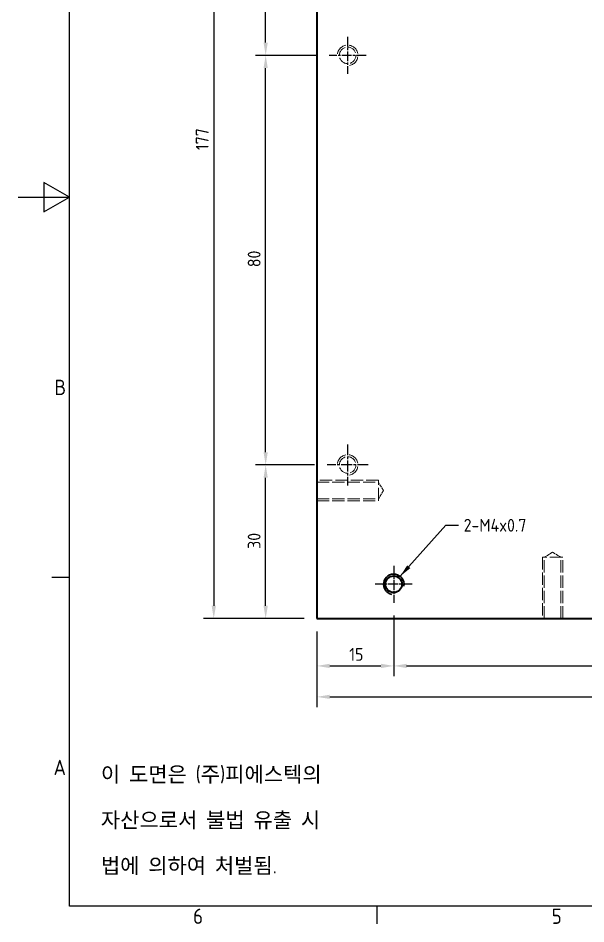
# Model space of a CAD drawing. Header units: millimetres. Extents: x 0 to 420, y 0 to 297.
# Drawn here: x 0 to 110.8, y 6.6 to 183.5 of the extents above; entities that cross this region are included whole.
import ezdxf

# ---------------------------------------------------------------- set-up
doc = ezdxf.new("R2010")
doc.units = ezdxf.units.MM
doc.linetypes.add('CHAIN', pattern=[0.3543, 0.2362, -0.0295, 0.0591, -0.0295])
doc.linetypes.add('DASHED', pattern=[0.2067, 0.1654, -0.0413])
doc.layers.get('0').update_dxf_attribs({"color": 3, "lineweight": 25})
for name, color, linetype, lineweight in [('가려진 것(ISO)', 2, 'DASHED', 18), ('가시적인 것(ISO)', 3, 'Continuous', 40), ('가시적인 좁은 것(ISO)', 3, 'Continuous', 35), ('경계(ISO)', 7, 'Continuous', 25), ('기호(ISO)', 5, 'Continuous', 25), ('중심 표식(ISO)', 1, 'Continuous', 25), ('치수(ISO)', 2, 'Continuous', 25)]:
    doc.layers.add(name, color=color, linetype=linetype, lineweight=lineweight)
doc.styles.add('문자 텍스트_M2B', font='isocp.shx')
doc.styles.add('문자 텍스트_PSTEK_POSCO', font='isocp.shx')
doc.styles.add('치수 텍스트_PSTEK_POSCO', font='isocp.shx')
doc.dimstyles.new('치수_PSTEK_POSCO', dxfattribs={"dimtxt": 2.5, "dimasz": 2.5, "dimexe": 2, "dimexo": 2.5, "dimgap": 1, "dimtad": 1, "dimrnd": 1e-08, "dimdsep": 46, "dimtxsty": '치수 텍스트_PSTEK_POSCO', "dimcen": 0.09, "dimdle": 10, "dimclrd": 7, "dimclre": 7, "dimclrt": 2, "dimadec": 1, "dimazin": 2, "dimtfac": 1, "dimtmove": 0, "dimatfit": 3, "dimfxl": 0, "dimtolj": 1, "dimlwd": -1, "dimlwe": -1, "dimarcsym": 0})
doc.dimstyles.new('치수_PSTEK_POSCO$7', dxfattribs={"dimtxt": 2.5, "dimasz": 2.5, "dimexe": 2, "dimexo": 2.5, "dimgap": 1, "dimtad": 1, "dimrnd": 1e-08, "dimdsep": 46, "dimtxsty": '치수 텍스트_PSTEK_POSCO', "dimcen": 0.09, "dimdle": 10, "dimclrd": 7, "dimclre": 7, "dimclrt": 2, "dimadec": 1, "dimazin": 2, "dimtfac": 1, "dimtmove": 0, "dimatfit": 3, "dimfxl": 0, "dimtolj": 1, "dimlwd": -1, "dimlwe": -1, "dimarcsym": 0})

# ---------------------------------------------------------------- blocks, each defined once
blk = doc.blocks.new('경계 Default Border')
at = {"layer": '경계(ISO)'}
for p, q in [((10, 74.25), (6.6, 74.25)), ((70, 10), (70, 6.6))]:
    blk.add_line(p, q, dxfattribs=at)
at = {"layer": '경계(ISO)', "flags": 128}
for points in [[(10, 10), (10, 287), (410, 287), (410, 10), (10, 10)], [(0, 148.5), (10, 148.5), (5, 151.39), (5, 145.61), (10, 148.5)]]:
    blk.add_lwpolyline(points, dxfattribs=at)
at = {"layer": '경계(ISO)', "color": 2, "char_height": 3, "attachment_point": 7, "style": '문자 텍스트_M2B'}
for s, insert in [('B', (7.08, 109.85)), ('A', (6.91, 35.62)), ('6', (34.14, 6.57)), ('5', (104.14, 6.57))]:
    blk.add_mtext(s, dxfattribs=dict(at, insert=insert))
blk = doc.blocks.new('*D21')
at = {"layer": 'Defpoints', "color": 0, "transparency": 16777216}
for p in [(48.31, 176.2), (60.69, 176.2), (60.31, 96.2)]:
    blk.add_point(p, dxfattribs=at)
at = {"layer": '치수(ISO)', "color": 7, "transparency": 16777216}
for p, q in [((58.19, 176.2), (46.31, 176.2)), ((48.31, 98.7), (48.31, 173.7)), ((57.81, 96.2), (46.31, 96.2))]:
    blk.add_line(p, q, dxfattribs=at)
for points in [[(47.89, 173.7), (48.73, 173.7), (48.31, 176.2)], [(47.89, 98.7), (48.73, 98.7), (48.31, 96.2)]]:
    blk.add_solid(points, dxfattribs=at)
at = {"layer": '치수(ISO)', "color": 2, "transparency": 16777216, "insert": (46.06, 134.83), "char_height": 2.5, "attachment_point": 4, "rotation": 90, "style": '치수 텍스트_PSTEK_POSCO'}
blk.add_mtext('\\A1;80', dxfattribs=at)
blk = doc.blocks.new('*D32')
at = {"layer": 'Defpoints', "color": 0, "transparency": 16777216}
for p in [(48.31, 96.2), (60.31, 96.2), (58.31, 66.2)]:
    blk.add_point(p, dxfattribs=at)
at = {"layer": '치수(ISO)', "color": 7, "transparency": 16777216}
for p, q in [((57.81, 96.2), (46.31, 96.2)), ((48.31, 68.7), (48.31, 93.7)), ((55.81, 66.2), (46.31, 66.2))]:
    blk.add_line(p, q, dxfattribs=at)
for points in [[(47.89, 93.7), (48.73, 93.7), (48.31, 96.2)], [(47.89, 68.7), (48.73, 68.7), (48.31, 66.2)]]:
    blk.add_solid(points, dxfattribs=at)
at = {"layer": '치수(ISO)', "color": 2, "transparency": 16777216, "insert": (46.06, 79.82), "char_height": 2.5, "attachment_point": 4, "rotation": 90, "style": '치수 텍스트_PSTEK_POSCO'}
blk.add_mtext('\\A1;30', dxfattribs=at)
blk = doc.blocks.new('*D33')
at = {"layer": 'Defpoints', "color": 0, "transparency": 16777216}
for p in [(73.31, 69.28), (58.31, 66.2), (73.31, 56.95)]:
    blk.add_point(p, dxfattribs=at)
at = {"layer": '치수(ISO)', "color": 7, "transparency": 16777216}
for p, q in [((73.31, 66.78), (73.31, 54.95)), ((58.31, 63.7), (58.31, 54.95)), ((60.81, 56.95), (70.81, 56.95))]:
    blk.add_line(p, q, dxfattribs=at)
for points in [[(60.81, 57.37), (60.81, 56.54), (58.31, 56.95)], [(70.81, 57.37), (70.81, 56.54), (73.31, 56.95)]]:
    blk.add_solid(points, dxfattribs=at)
at = {"layer": '치수(ISO)', "color": 2, "transparency": 16777216, "insert": (64.63, 59.2), "char_height": 2.5, "attachment_point": 4, "style": '치수 텍스트_PSTEK_POSCO'}
blk.add_mtext('\\A1;15', dxfattribs=at)
blk = doc.blocks.new('*D34')
at = {"layer": 'Defpoints', "color": 0, "transparency": 16777216}
for p in [(73.31, 69.28), (289.31, 69.28), (289.31, 56.95)]:
    blk.add_point(p, dxfattribs=at)
at = {"layer": '치수(ISO)', "color": 7, "transparency": 16777216}
for p, q in [((73.31, 66.78), (73.31, 54.95)), ((289.31, 66.78), (289.31, 54.95)), ((75.81, 56.95), (286.81, 56.95))]:
    blk.add_line(p, q, dxfattribs=at)
for points in [[(75.81, 57.37), (75.81, 56.54), (73.31, 56.95)], [(286.81, 57.37), (286.81, 56.54), (289.31, 56.95)]]:
    blk.add_solid(points, dxfattribs=at)
at = {"layer": '치수(ISO)', "color": 2, "transparency": 16777216, "insert": (149.72, 59.2), "char_height": 2.5, "attachment_point": 4, "style": '치수 텍스트_PSTEK_POSCO'}
blk.add_mtext('\\A1;216', dxfattribs=at)
blk = doc.blocks.new('*D39')
at = {"layer": 'Defpoints', "color": 0, "transparency": 16777216}
for p in [(60.31, 243.2), (38.18, 66.2), (58.31, 66.2)]:
    blk.add_point(p, dxfattribs=at)
at = {"layer": '치수(ISO)', "color": 7, "transparency": 16777216}
for p, q in [((57.81, 243.2), (36.18, 243.2)), ((38.18, 240.7), (38.18, 68.7)), ((55.81, 66.2), (36.18, 66.2))]:
    blk.add_line(p, q, dxfattribs=at)
for points in [[(37.77, 240.7), (38.6, 240.7), (38.18, 243.2)], [(37.77, 68.7), (38.6, 68.7), (38.18, 66.2)]]:
    blk.add_solid(points, dxfattribs=at)
at = {"layer": '치수(ISO)', "color": 2, "transparency": 16777216, "insert": (35.93, 157.7), "char_height": 2.5, "attachment_point": 4, "rotation": 90, "style": '치수 텍스트_PSTEK_POSCO'}
blk.add_mtext('\\A1;177', dxfattribs=at)
blk = doc.blocks.new('*D40')
at = {"layer": 'Defpoints', "color": 0, "transparency": 16777216}
for p in [(48.31, 216.2), (102.31, 216.2), (60.69, 176.2)]:
    blk.add_point(p, dxfattribs=at)
at = {"layer": '치수(ISO)', "color": 7, "transparency": 16777216}
for p, q in [((99.81, 216.2), (46.31, 216.2)), ((48.31, 178.7), (48.31, 213.7)), ((58.19, 176.2), (46.31, 176.2))]:
    blk.add_line(p, q, dxfattribs=at)
for points in [[(47.89, 213.7), (48.73, 213.7), (48.31, 216.2)], [(47.89, 178.7), (48.73, 178.7), (48.31, 176.2)]]:
    blk.add_solid(points, dxfattribs=at)
at = {"layer": '치수(ISO)', "color": 2, "transparency": 16777216, "insert": (46.06, 194.7), "char_height": 2.5, "attachment_point": 4, "rotation": 90, "style": '치수 텍스트_PSTEK_POSCO'}
blk.add_mtext('\\A1;40', dxfattribs=at)
blk = doc.blocks.new('*D41')
at = {"layer": 'Defpoints', "color": 0, "transparency": 16777216}
for p in [(58.31, 66.2), (304.31, 66.2), (304.31, 50.91)]:
    blk.add_point(p, dxfattribs=at)
at = {"layer": '치수(ISO)', "color": 7, "transparency": 16777216}
for p, q in [((58.31, 63.7), (58.31, 48.91)), ((304.31, 63.7), (304.31, 48.91)), ((60.81, 50.91), (301.81, 50.91))]:
    blk.add_line(p, q, dxfattribs=at)
for points in [[(60.81, 51.33), (60.81, 50.5), (58.31, 50.91)], [(301.81, 51.33), (301.81, 50.5), (304.31, 50.91)]]:
    blk.add_solid(points, dxfattribs=at)
at = {"layer": '치수(ISO)', "color": 2, "transparency": 16777216, "insert": (178.84, 53.16), "char_height": 2.5, "attachment_point": 4, "style": '치수 텍스트_PSTEK_POSCO'}
blk.add_mtext('\\A1;246', dxfattribs=at)

msp = doc.modelspace()

# ---------------------------------------------------------------- linework, layer by layer
at = {"layer": '가려진 것(ISO)', "ltscale": 14.513788}
for p, q in [((70.3101, 93.1997), (58.3101, 93.1997)), ((58.3101, 92.8207), (70.3101, 92.8207)), ((58.3101, 89.5787), (70.3101, 89.5787)), ((58.3101, 89.1997), (70.3101, 89.1997)), ((102.3101, 78.1997), (102.3101, 66.1997)), ((102.6891, 66.1997), (102.6891, 78.1997)), ((105.9311, 66.1997), (105.9311, 78.1997)), ((106.3101, 66.1997), (106.3101, 78.1997))]:
    msp.add_line(p, q, dxfattribs=at)
at = {"layer": '가려진 것(ISO)', "ltscale": 15.198803}
for p, q in [((70.3101, 89.1997), (70.3101, 93.1997)), ((106.3101, 78.1997), (102.3101, 78.1997))]:
    msp.add_line(p, q, dxfattribs=at)
at = {"layer": '가려진 것(ISO)', "ltscale": 3.601896}
for p, q in [((71.2841, 91.1997), (70.3101, 92.8207)), ((71.2841, 91.1997), (70.3101, 89.5787)), ((104.3101, 79.1737), (102.6891, 78.1997)), ((104.3101, 79.1737), (105.9311, 78.1997))]:
    msp.add_line(p, q, dxfattribs=at)
at = {"layer": '가려진 것(ISO)', "ltscale": 12.31863}
for centre in [(64.3101, 176.1997), (64.3101, 96.1997)]:
    msp.add_circle(centre, 1.621, dxfattribs=at)
at = {"layer": '가려진 것(ISO)', "ltscale": 15.198803}
for centre in [(64.3101, 176.1997), (64.3101, 96.1997)]:
    msp.add_arc(centre, 2, 280, 190, dxfattribs=at)
at = {"layer": '가시적인 것(ISO)'}
for p, q in [((58.3101, 241.1997), (58.3101, 66.1997)), ((58.3101, 66.1997), (304.3101, 66.1997))]:
    msp.add_line(p, q, dxfattribs=at)
msp.add_circle((73.3101, 72.8997), 1.621, dxfattribs=at)
at = {"layer": '가시적인 좁은 것(ISO)'}
msp.add_arc((73.3101, 72.8997), 2, 350, 260, dxfattribs=at)
at = {"layer": '중심 표식(ISO)', "linetype": 'CHAIN', "ltscale": 8.047264}
for p, q in [((64.3101, 179.8207), (64.3101, 172.5787)), ((67.9311, 176.1997), (60.6891, 176.1997)), ((73.3101, 76.5207), (73.3101, 69.2787)), ((76.9311, 72.8997), (69.6891, 72.8997))]:
    msp.add_line(p, q, dxfattribs=at)
at = {"layer": '중심 표식(ISO)', "linetype": 'CHAIN', "ltscale": 8.88956}
for p, q in [((64.3101, 100.1997), (64.3101, 92.1997)), ((68.3101, 96.1997), (60.3101, 96.1997))]:
    msp.add_line(p, q, dxfattribs=at)

# ---------------------------------------------------------------- block references
msp.add_blockref('경계 Default Border', (0, 0))

# ---------------------------------------------------------------- texts
at = {"layer": '기호(ISO)', "color": 2, "insert": (86.9511, 84.4277), "char_height": 2.5, "width": 15.435906, "attachment_point": 4, "line_spacing_factor": 0.4375, "style": '치수 텍스트_PSTEK_POSCO'}
msp.add_mtext('{2-M4x0.7}', dxfattribs=at)
at = {"layer": '기호(ISO)', "color": 7, "insert": (16.1495, 26.6958), "char_height": 3, "width": 51.640053, "attachment_point": 4, "line_spacing_factor": 1.78626, "style": '문자 텍스트_PSTEK_POSCO'}
msp.add_mtext('{이 도면은 (주)피에스텍의\\P자산으로서 불법 유출 시 \\P법에 의하여 처벌됨.}', dxfattribs=at)

# ---------------------------------------------------------------- dimensions: what is measured, and where the dimension line sits
at = {"layer": '치수(ISO)', "color": 7}
for base, p1, p2, angle, picture, middle in [((38.1817, 66.1997), (60.3101, 243.1997), (58.3101, 66.1997), 90, '*D39', (38.1817, 159.6997)), ((48.3101, 216.1997), (60.6891, 176.1997), (102.3101, 216.1997), 90, '*D40', (48.3101, 196.1997)), ((48.3101, 176.1997), (60.3101, 96.1997), (60.6891, 176.1997), 90, '*D21', (48.3101, 136.2097)), ((48.3101, 96.1997), (58.3101, 66.1997), (60.3101, 96.1997), 270, '*D32', (48.3101, 81.1997)), ((73.3101, 56.9534), (58.3101, 66.1997), (73.3101, 69.2787), 180, '*D33', (65.8101, 56.9534)), ((289.3101, 56.9534), (73.3101, 69.2787), (289.3101, 69.2787), 180, '*D34', (151.8101, 56.9534)), ((304.3101, 50.9137), (58.3101, 66.1997), (304.3101, 66.1997), 180, '*D41', (181.3101, 50.9137))]:
    dim = msp.add_linear_dim(base=base, p1=p1, p2=p2, angle=angle, dimstyle='치수_PSTEK_POSCO', override={"dimdec": 2, "dimtp": 0, "dimtm": 0, "dimtdec": 2, "dimtofl": 0, "dimatfit": 1}, dxfattribs=at)
    dim.commit()
    dim.dimension.update_dxf_attribs({"geometry": picture, "text_midpoint": middle, "dimtype": 160})

# ---------------------------------------------------------------- leaders
at = {"layer": '기호(ISO)', "color": 7, "annotation_type": 0, "has_hookline": 1, "hookline_direction": 0, "text_width": 13.0635}
msp.add_leader([(74.5661, 74.4561), (83.4511, 84.4277), (85.9511, 84.4277)], dimstyle='치수_PSTEK_POSCO$7', override={"dimtad": 0}, dxfattribs=at)

doc.saveas('drawing.dxf')
